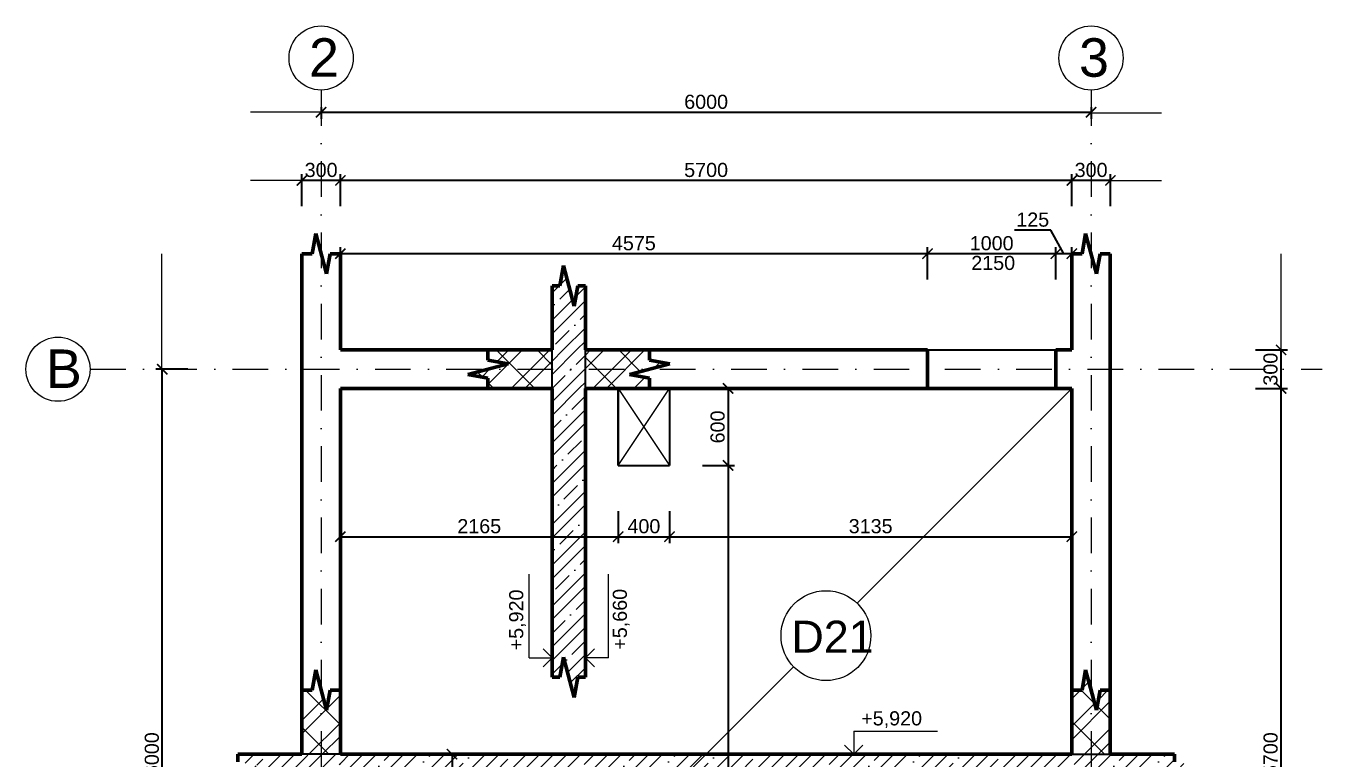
# Model space of a CAD drawing. Header units: millimetres. Extents: x 1855 to 11955, y 700 to 11007.
# Drawn here: x 1855 to 11955, y 5302 to 11007 of the extents above; entities that cross this region are included whole.
import ezdxf

# ---------------------------------------------------------------- set-up
doc = ezdxf.new("R2010")
doc.units = ezdxf.units.MM
doc.header["$LTSCALE"] = 185
doc.linetypes.add('DASHDOT', pattern=[1, 0.5, -0.25, 0, -0.25])
for name, color, linetype, lineweight in [('00 kóty', 7, 'Continuous', 13), ('00 osy', 7, 'DASHDOT', 13), ('00 popis', 7, 'Continuous', 13), ('00 zdivo', 7, 'Continuous', 50), ('00 šrafy', 7, 'Continuous', 13), ('01 tlustá plná', 7, 'Continuous', 25), ('01 velmi tlustá plná', 7, 'Continuous', 50)]:
    doc.layers.add(name, color=color, linetype=linetype, lineweight=lineweight)
doc.styles.add('BETONOVÁ DESKA', font='arial.ttf', dxfattribs={"height": 250})
doc.styles.add('koty4', font='arial.ttf', dxfattribs={"height": 110})
doc.styles.add('osy4', font='arial.ttf', dxfattribs={"height": 300})
doc.dimstyles.new('moje koty osy', dxfattribs={"dimscale": 40, "dimtxt": 110, "dimasz": 2, "dimexe": 1.25, "dimexo": 0.0005, "dimtad": 1, "dimtxsty": 'koty4', "dimblk": 'ARCHTICK', "dimcen": 2.5, "dimadec": 0, "dimazin": 0, "dimtfac": 1, "dimtmove": 0, "dimatfit": 3, "dimfxl": 1, "dimfxlon": 1, "dimarcsym": 0})
doc.dimstyles.new('osy 5', dxfattribs={"dimscale": 40, "dimtxt": 110, "dimasz": 2, "dimexe": 1.25, "dimexo": 0.0005, "dimtad": 1, "dimtxsty": 'koty4', "dimblk": 'ARCHTICK', "dimcen": 2.5, "dimadec": 0, "dimazin": 0, "dimtfac": 1, "dimtmove": 0, "dimatfit": 3, "dimfxl": 5, "dimfxlon": 1, "dimarcsym": 0})
pattern_1 = [(45, (0, 0), (-159.099, 159.099), []), (45, (105, 0), (-159.099, 159.099), []), (315, (0, 0), (159.099, 159.099), [])]
pattern_2 = [(45, (0, 0), (-159.099, 159.099), [150, -60, 0, -60]), (45, (105, 0), (-159.099, 159.099), []), (45, (210, 0), (-159.099, 159.099), [])]

# ---------------------------------------------------------------- blocks, each defined once
blk = doc.blocks.new('VYSKOVA KOTA')
at = {"layer": '00 popis'}
for p, q in [((61883, 803), (61883, 624)), ((61883, 803), (62535, 803)), ((61883, 624), (61812, 695)), ((61883, 624), (61953, 695))]:
    blk.add_line(p, q, dxfattribs=at)
blk = doc.blocks.new('_ArchTick')
at = {"color": 0, "linetype": 'ByBlock', "const_width": 0.15}
blk.add_lwpolyline([(-0.5, -0.5), (0.5, 0.5)], dxfattribs=at)
blk = doc.blocks.new('*D14')
at = {"layer": '00 kóty', "color": 0, "lineweight": -2, "transparency": 16777216}
for p, q in [((9842, 9415), (9558, 9415)), ((9942, 9232), (9842, 9415)), ((9880, 9032), (9880, 9282)), ((10005, 9232), (9880, 9232)), ((10005, 9032), (10005, 9282))]:
    blk.add_line(p, q, dxfattribs=at)
at = {"layer": 'Defpoints', "color": 0, "transparency": 16777216}
for p in [(9880, 9232), (9880, 8301), (10005, 8301)]:
    blk.add_point(p, dxfattribs=at)
at = {"layer": '00 kóty', "color": 0, "lineweight": -2, "transparency": 16777216, "xscale": 80, "yscale": 80, "zscale": 80, "rotation": 180}
blk.add_blockref('_ArchTick', (9880, 9232), dxfattribs=at)
at = {"layer": '00 kóty', "color": 0, "lineweight": -2, "transparency": 16777216, "xscale": 80, "yscale": 80, "zscale": 80}
blk.add_blockref('_ArchTick', (10005, 9232), dxfattribs=at)
at = {"layer": '00 kóty', "color": 0, "transparency": 16777216, "insert": (9700, 9497), "char_height": 110, "attachment_point": 5, "style": 'koty4'}
blk.add_mtext('125', dxfattribs=at)
blk = doc.blocks.new('*D15')
at = {"layer": '00 kóty', "color": 0, "lineweight": -2, "transparency": 16777216}
for p, q in [((8880, 9032), (8880, 9282)), ((9880, 9232), (8880, 9232)), ((9880, 9032), (9880, 9282))]:
    blk.add_line(p, q, dxfattribs=at)
at = {"layer": 'Defpoints', "color": 0, "transparency": 16777216}
for p in [(8880, 9232), (8880, 8301), (9880, 8301)]:
    blk.add_point(p, dxfattribs=at)
at = {"layer": '00 kóty', "color": 0, "lineweight": -2, "transparency": 16777216, "xscale": 80, "yscale": 80, "zscale": 80, "rotation": 180}
blk.add_blockref('_ArchTick', (8880, 9232), dxfattribs=at)
at = {"layer": '00 kóty', "color": 0, "lineweight": -2, "transparency": 16777216, "xscale": 80, "yscale": 80, "zscale": 80}
blk.add_blockref('_ArchTick', (9880, 9232), dxfattribs=at)
at = {"layer": '00 kóty', "color": 0, "transparency": 16777216, "insert": (9380, 9313), "char_height": 110, "attachment_point": 5, "style": 'koty4'}
blk.add_mtext('1000', dxfattribs=at)
blk = doc.blocks.new('*D16')
at = {"layer": '00 kóty', "color": 0, "lineweight": -2, "transparency": 16777216}
for p, q in [((4305, 9032), (4305, 9282)), ((8880, 9232), (4305, 9232)), ((8880, 9032), (8880, 9282))]:
    blk.add_line(p, q, dxfattribs=at)
at = {"layer": 'Defpoints', "color": 0, "transparency": 16777216}
for p in [(4305, 9232), (4305, 8301), (8880, 8301)]:
    blk.add_point(p, dxfattribs=at)
at = {"layer": '00 kóty', "color": 0, "lineweight": -2, "transparency": 16777216, "xscale": 80, "yscale": 80, "zscale": 80, "rotation": 180}
blk.add_blockref('_ArchTick', (4305, 9232), dxfattribs=at)
at = {"layer": '00 kóty', "color": 0, "lineweight": -2, "transparency": 16777216, "xscale": 80, "yscale": 80, "zscale": 80}
blk.add_blockref('_ArchTick', (8880, 9232), dxfattribs=at)
at = {"layer": '00 kóty', "color": 0, "transparency": 16777216, "insert": (6592, 9313), "char_height": 110, "attachment_point": 5, "style": 'koty4'}
blk.add_mtext('4575', dxfattribs=at)
blk = doc.blocks.new('*D17')
at = {"layer": '00 kóty', "color": 0, "lineweight": -2, "transparency": 16777216}
for p, q in [((10005, 9603), (10005, 9853)), ((10305, 9803), (10005, 9803)), ((10305, 9603), (10305, 9853))]:
    blk.add_line(p, q, dxfattribs=at)
at = {"layer": 'Defpoints', "color": 0, "transparency": 16777216}
for p in [(10005, 9803), (10005, 9040), (10305, 9040)]:
    blk.add_point(p, dxfattribs=at)
at = {"layer": '00 kóty', "color": 0, "lineweight": -2, "transparency": 16777216, "xscale": 80, "yscale": 80, "zscale": 80, "rotation": 180}
blk.add_blockref('_ArchTick', (10005, 9803), dxfattribs=at)
at = {"layer": '00 kóty', "color": 0, "lineweight": -2, "transparency": 16777216, "xscale": 80, "yscale": 80, "zscale": 80}
blk.add_blockref('_ArchTick', (10305, 9803), dxfattribs=at)
at = {"layer": '00 kóty', "color": 0, "transparency": 16777216, "insert": (10155, 9884), "char_height": 110, "attachment_point": 5, "style": 'koty4'}
blk.add_mtext('300', dxfattribs=at)
blk = doc.blocks.new('*D18')
at = {"layer": '00 kóty', "color": 0, "lineweight": -2, "transparency": 16777216}
for p, q in [((4305, 9603), (4305, 9853)), ((10005, 9803), (4305, 9803)), ((10005, 9603), (10005, 9853))]:
    blk.add_line(p, q, dxfattribs=at)
at = {"layer": 'Defpoints', "color": 0, "transparency": 16777216}
for p in [(4305, 9803), (4305, 9045), (10005, 9040)]:
    blk.add_point(p, dxfattribs=at)
at = {"layer": '00 kóty', "color": 0, "lineweight": -2, "transparency": 16777216, "xscale": 80, "yscale": 80, "zscale": 80, "rotation": 180}
blk.add_blockref('_ArchTick', (4305, 9803), dxfattribs=at)
at = {"layer": '00 kóty', "color": 0, "lineweight": -2, "transparency": 16777216, "xscale": 80, "yscale": 80, "zscale": 80}
blk.add_blockref('_ArchTick', (10005, 9803), dxfattribs=at)
at = {"layer": '00 kóty', "color": 0, "transparency": 16777216, "insert": (7155, 9884), "char_height": 110, "attachment_point": 5, "style": 'koty4'}
blk.add_mtext('5700', dxfattribs=at)
blk = doc.blocks.new('*D19')
at = {"layer": '00 kóty', "color": 0, "lineweight": -2, "transparency": 16777216}
for p, q in [((4005, 9603), (4005, 9853)), ((4305, 9803), (4005, 9803)), ((4305, 9603), (4305, 9853))]:
    blk.add_line(p, q, dxfattribs=at)
at = {"layer": 'Defpoints', "color": 0, "transparency": 16777216}
for p in [(4005, 9803), (4005, 9040), (4305, 9045)]:
    blk.add_point(p, dxfattribs=at)
at = {"layer": '00 kóty', "color": 0, "lineweight": -2, "transparency": 16777216, "xscale": 80, "yscale": 80, "zscale": 80, "rotation": 180}
blk.add_blockref('_ArchTick', (4005, 9803), dxfattribs=at)
at = {"layer": '00 kóty', "color": 0, "lineweight": -2, "transparency": 16777216, "xscale": 80, "yscale": 80, "zscale": 80}
blk.add_blockref('_ArchTick', (4305, 9803), dxfattribs=at)
at = {"layer": '00 kóty', "color": 0, "transparency": 16777216, "insert": (4155, 9884), "char_height": 110, "attachment_point": 5, "style": 'koty4'}
blk.add_mtext('300', dxfattribs=at)
blk = doc.blocks.new('*D20')
at = {"layer": '00 kóty', "color": 0, "lineweight": -2, "transparency": 16777216}
for p, q in [((4155, 10374), (4155, 10284)), ((4155, 10334), (10155, 10334)), ((10155, 10374), (10155, 10284))]:
    blk.add_line(p, q, dxfattribs=at)
at = {"layer": 'Defpoints', "color": 0, "transparency": 16777216}
for p in [(4155, 10625), (10155, 10625), (10155, 10334)]:
    blk.add_point(p, dxfattribs=at)
at = {"layer": '00 kóty', "color": 0, "lineweight": -2, "transparency": 16777216, "xscale": 80, "yscale": 80, "zscale": 80, "rotation": 180}
blk.add_blockref('_ArchTick', (4155, 10334), dxfattribs=at)
at = {"layer": '00 kóty', "color": 0, "lineweight": -2, "transparency": 16777216, "xscale": 80, "yscale": 80, "zscale": 80}
blk.add_blockref('_ArchTick', (10155, 10334), dxfattribs=at)
at = {"layer": '00 kóty', "color": 0, "transparency": 16777216, "insert": (7155, 10415), "char_height": 110, "attachment_point": 5, "style": 'koty4'}
blk.add_mtext('6000', dxfattribs=at)
blk = doc.blocks.new('*D23')
at = {"layer": '00 kóty', "color": 0, "lineweight": -2, "transparency": 16777216}
for p, q in [((3117, 8332), (2867, 8332)), ((2917, 2332), (2917, 8332)), ((3117, 2332), (2867, 2332))]:
    blk.add_line(p, q, dxfattribs=at)
at = {"layer": 'Defpoints', "color": 0, "transparency": 16777216}
for p in [(2917, 8332), (4155, 8332), (4155, 2332)]:
    blk.add_point(p, dxfattribs=at)
at = {"layer": '00 kóty', "color": 0, "lineweight": -2, "transparency": 16777216, "xscale": 80, "yscale": 80, "zscale": 80}
for p, rotation in [((2917, 8332), 90), ((2917, 2332), 270)]:
    blk.add_blockref('_ArchTick', p, dxfattribs=dict(at, rotation=rotation))
at = {"layer": '00 kóty', "color": 0, "transparency": 16777216, "insert": (2836, 5332), "char_height": 110, "attachment_point": 5, "rotation": 90, "style": 'koty4'}
blk.add_mtext('6000', dxfattribs=at)
blk = doc.blocks.new('*D25')
at = {"layer": '00 kóty', "color": 0, "lineweight": -2, "transparency": 16777216}
for p, q in [((11435, 8182), (11685, 8182)), ((11635, 2482), (11635, 8182)), ((11435, 2482), (11685, 2482))]:
    blk.add_line(p, q, dxfattribs=at)
at = {"layer": 'Defpoints', "color": 0, "transparency": 16777216}
for p in [(9871, 8182), (11635, 8182), (10921, 2482)]:
    blk.add_point(p, dxfattribs=at)
at = {"layer": '00 kóty', "color": 0, "lineweight": -2, "transparency": 16777216, "xscale": 80, "yscale": 80, "zscale": 80}
for p, rotation in [((11635, 8182), 90), ((11635, 2482), 270)]:
    blk.add_blockref('_ArchTick', p, dxfattribs=dict(at, rotation=rotation))
at = {"layer": '00 kóty', "color": 0, "transparency": 16777216, "insert": (11554, 5332), "char_height": 110, "attachment_point": 5, "rotation": 90, "style": 'koty4'}
blk.add_mtext('5700', dxfattribs=at)
blk = doc.blocks.new('*D26')
at = {"layer": '00 kóty', "color": 0, "lineweight": -2, "transparency": 16777216}
for p, q in [((11435, 8482), (11685, 8482)), ((11635, 8182), (11635, 8482)), ((11435, 8182), (11685, 8182))]:
    blk.add_line(p, q, dxfattribs=at)
at = {"layer": 'Defpoints', "color": 0, "transparency": 16777216}
for p in [(9871, 8482), (11635, 8482), (9871, 8182)]:
    blk.add_point(p, dxfattribs=at)
at = {"layer": '00 kóty', "color": 0, "lineweight": -2, "transparency": 16777216, "xscale": 80, "yscale": 80, "zscale": 80}
for p, rotation in [((11635, 8482), 90), ((11635, 8182), 270)]:
    blk.add_blockref('_ArchTick', p, dxfattribs=dict(at, rotation=rotation))
at = {"layer": '00 kóty', "color": 0, "transparency": 16777216, "insert": (11553, 8332), "char_height": 110, "attachment_point": 5, "rotation": 90, "style": 'koty4'}
blk.add_mtext('300', dxfattribs=at)
blk = doc.blocks.new('*D30')
at = {"layer": '00 kóty', "color": 0, "lineweight": -2, "transparency": 16777216}
for p, q in [((5175, 5332), (5125, 5332)), ((5175, 5332), (5175, 5072)), ((5175, 5072), (5125, 5072)), ((5175, 5072), (5175, 4697))]:
    blk.add_line(p, q, dxfattribs=at)
at = {"layer": 'Defpoints', "color": 0, "transparency": 16777216}
for p in [(5175, 5332), (5175, 5072), (5175, 5072)]:
    blk.add_point(p, dxfattribs=at)
at = {"layer": '00 kóty', "color": 0, "lineweight": -2, "transparency": 16777216, "xscale": 80, "yscale": 80, "zscale": 80}
for p, rotation in [((5175, 5332), 90), ((5175, 5072), 270)]:
    blk.add_blockref('_ArchTick', p, dxfattribs=dict(at, rotation=rotation))
at = {"layer": '00 kóty', "color": 0, "transparency": 16777216, "insert": (5094, 4844), "char_height": 110, "attachment_point": 5, "rotation": 90, "style": 'koty4'}
blk.add_mtext('260', dxfattribs=at)
blk = doc.blocks.new('*D32')
at = {"layer": '00 kóty', "color": 0, "lineweight": -2, "transparency": 16777216}
for p, q in [((4305, 7227), (4305, 6977)), ((6470, 7227), (6470, 6977)), ((4305, 7027), (6470, 7027))]:
    blk.add_line(p, q, dxfattribs=at)
at = {"layer": 'Defpoints', "color": 0, "transparency": 16777216}
for p in [(4305, 8182), (6470, 8182), (6470, 7027)]:
    blk.add_point(p, dxfattribs=at)
at = {"layer": '00 kóty', "color": 0, "lineweight": -2, "transparency": 16777216, "xscale": 80, "yscale": 80, "zscale": 80, "rotation": 180}
blk.add_blockref('_ArchTick', (4305, 7027), dxfattribs=at)
at = {"layer": '00 kóty', "color": 0, "lineweight": -2, "transparency": 16777216, "xscale": 80, "yscale": 80, "zscale": 80}
blk.add_blockref('_ArchTick', (6470, 7027), dxfattribs=at)
at = {"layer": '00 kóty', "color": 0, "transparency": 16777216, "insert": (5387, 7108), "char_height": 110, "attachment_point": 5, "style": 'koty4'}
blk.add_mtext('2165', dxfattribs=at)
blk = doc.blocks.new('*D33')
at = {"layer": '00 kóty', "color": 0, "lineweight": -2, "transparency": 16777216}
for p, q in [((6470, 7227), (6470, 6977)), ((6870, 7227), (6870, 6977)), ((6470, 7027), (6870, 7027))]:
    blk.add_line(p, q, dxfattribs=at)
at = {"layer": 'Defpoints', "color": 0, "transparency": 16777216}
for p in [(6470, 8182), (6870, 7582), (6870, 7027)]:
    blk.add_point(p, dxfattribs=at)
at = {"layer": '00 kóty', "color": 0, "lineweight": -2, "transparency": 16777216, "xscale": 80, "yscale": 80, "zscale": 80, "rotation": 180}
blk.add_blockref('_ArchTick', (6470, 7027), dxfattribs=at)
at = {"layer": '00 kóty', "color": 0, "lineweight": -2, "transparency": 16777216, "xscale": 80, "yscale": 80, "zscale": 80}
blk.add_blockref('_ArchTick', (6870, 7027), dxfattribs=at)
at = {"layer": '00 kóty', "color": 0, "transparency": 16777216, "insert": (6670, 7108), "char_height": 110, "attachment_point": 5, "style": 'koty4'}
blk.add_mtext('400', dxfattribs=at)
blk = doc.blocks.new('*D34')
at = {"layer": '00 kóty', "color": 0, "lineweight": -2, "transparency": 16777216}
for p, q in [((6870, 7227), (6870, 6977)), ((10005, 7227), (10005, 6977)), ((6870, 7027), (10005, 7027))]:
    blk.add_line(p, q, dxfattribs=at)
at = {"layer": 'Defpoints', "color": 0, "transparency": 16777216}
for p in [(6870, 7582), (10005, 7545), (10005, 7027)]:
    blk.add_point(p, dxfattribs=at)
at = {"layer": '00 kóty', "color": 0, "lineweight": -2, "transparency": 16777216, "xscale": 80, "yscale": 80, "zscale": 80, "rotation": 180}
blk.add_blockref('_ArchTick', (6870, 7027), dxfattribs=at)
at = {"layer": '00 kóty', "color": 0, "lineweight": -2, "transparency": 16777216, "xscale": 80, "yscale": 80, "zscale": 80}
blk.add_blockref('_ArchTick', (10005, 7027), dxfattribs=at)
at = {"layer": '00 kóty', "color": 0, "transparency": 16777216, "insert": (8437, 7108), "char_height": 110, "attachment_point": 5, "style": 'koty4'}
blk.add_mtext('3135', dxfattribs=at)
blk = doc.blocks.new('*D35')
at = {"layer": '00 kóty', "color": 0, "lineweight": -2, "transparency": 16777216}
for p, q in [((7126, 8182), (7376, 8182)), ((7326, 8182), (7326, 7582)), ((7126, 7582), (7376, 7582))]:
    blk.add_line(p, q, dxfattribs=at)
at = {"layer": 'Defpoints', "color": 0, "transparency": 16777216}
for p in [(6870, 8182), (6870, 7582), (7326, 7582)]:
    blk.add_point(p, dxfattribs=at)
at = {"layer": '00 kóty', "color": 0, "lineweight": -2, "transparency": 16777216, "xscale": 80, "yscale": 80, "zscale": 80}
for p, rotation in [((7326, 8182), 90), ((7326, 7582), 270)]:
    blk.add_blockref('_ArchTick', p, dxfattribs=dict(at, rotation=rotation))
at = {"layer": '00 kóty', "color": 0, "transparency": 16777216, "insert": (7245, 7882), "char_height": 110, "attachment_point": 5, "rotation": 90, "style": 'koty4'}
blk.add_mtext('600', dxfattribs=at)
blk = doc.blocks.new('*D36')
at = {"layer": '00 kóty', "color": 0, "lineweight": -2, "transparency": 16777216}
for p, q in [((7126, 7582), (7376, 7582)), ((7326, 7582), (7326, 2482)), ((7126, 2482), (7376, 2482))]:
    blk.add_line(p, q, dxfattribs=at)
at = {"layer": 'Defpoints', "color": 0, "transparency": 16777216}
for p in [(6870, 7582), (6955, 2482), (7326, 2482)]:
    blk.add_point(p, dxfattribs=at)
at = {"layer": '00 kóty', "color": 0, "lineweight": -2, "transparency": 16777216, "xscale": 80, "yscale": 80, "zscale": 80}
for p, rotation in [((7326, 7582), 90), ((7326, 2482), 270)]:
    blk.add_blockref('_ArchTick', p, dxfattribs=dict(at, rotation=rotation))
at = {"layer": '00 kóty', "color": 0, "transparency": 16777216, "insert": (7164, 4643), "char_height": 110, "attachment_point": 5, "rotation": 90, "style": 'koty4'}
blk.add_mtext('5100', dxfattribs=at)

msp = doc.modelspace()

# ---------------------------------------------------------------- hatches: boundary and pattern name
at = {"layer": '00 šrafy'}
h = msp.add_hatch(dxfattribs=at)
h.set_pattern_fill('BETON_ZB', color=256, scale=30, pattern_type=2)
h.set_pattern_definition(pattern_2)
h.paths.add_polyline_path([(6214.697, 8981.663), (6154.697, 8981.663), (6126.913, 8824.093), (6042.48, 9139.232), (6014.697, 8981.663), (5954.697, 8981.663), (5954.697, 8481.663), (6214.697, 8481.663)])
h = msp.add_hatch(dxfattribs=at)
h.set_pattern_fill('ZDIVO_PEV-STR', color=256, scale=30, pattern_type=2)
h.set_pattern_definition(pattern_1)
h.paths.add_polyline_path([(5954.697, 8481.663), (5454.697, 8481.663), (5454.697, 8401.663), (5612.266, 8373.879), (5297.127, 8289.446), (5454.697, 8261.663), (5454.697, 8181.663), (5954.697, 8181.663)])
h = msp.add_hatch(dxfattribs=at)
h.set_pattern_fill('BETON_ZB', color=256, scale=30, pattern_type=2)
h.set_pattern_definition(pattern_2)
h.paths.add_polyline_path([(6214.697, 8481.663), (5954.697, 8481.663), (5954.697, 8181.663), (6214.697, 8181.663)])
h = msp.add_hatch(dxfattribs=at)
h.set_pattern_fill('ZDIVO_PEV-STR', color=256, scale=30, pattern_type=2)
h.set_pattern_definition(pattern_1)
h.paths.add_polyline_path([(6872.266, 8373.879), (6714.697, 8401.663), (6714.697, 8481.663), (6214.697, 8481.663), (6214.697, 8181.663), (6714.697, 8181.663), (6714.697, 8261.663), (6557.127, 8289.446)])
h = msp.add_hatch(dxfattribs=at)
h.set_pattern_fill('BETON_ZB', color=256, scale=30, pattern_type=2)
h.set_pattern_definition(pattern_2)
h.paths.add_polyline_path([(6214.697, 8181.663), (5954.697, 8181.663), (5954.697, 5931.663), (6014.697, 5931.663), (6042.48, 6089.232), (6126.913, 5774.093), (6154.697, 5931.663), (6214.697, 5931.663)])
h = msp.add_hatch(dxfattribs=at)
h.set_pattern_fill('ZDIVO_PEV-STR', color=256, scale=30, pattern_type=2)
h.set_pattern_definition(pattern_1)
h.paths.add_polyline_path([(4304.697, 5831.663), (4224.697, 5831.663), (4196.913, 5674.093), (4112.48, 5989.232), (4084.697, 5831.663), (4004.697, 5831.663), (4004.697, 5331.663), (4304.697, 5331.663)])
h = msp.add_hatch(dxfattribs=at)
h.set_pattern_fill('ZDIVO_PEV-STR', color=256, scale=30, pattern_type=2)
h.set_pattern_definition(pattern_1)
h.paths.add_polyline_path([(10304.697, 5831.663), (10224.697, 5831.663), (10196.913, 5674.093), (10112.48, 5989.232), (10084.697, 5831.663), (10004.697, 5831.663), (10004.697, 5331.663), (10304.697, 5331.663)])
h = msp.add_hatch(dxfattribs=at)
h.set_pattern_fill('BETON_ZB', color=256, scale=30, pattern_type=2)
h.set_pattern_definition(pattern_2)
h.paths.add_polyline_path([(4004.697, 5331.663), (3504.697, 5331.663), (3504.697, 5271.663), (3662.266, 5243.879), (3347.127, 5159.446), (3504.697, 5131.663), (3504.697, 5071.663), (4004.697, 5071.663)])
h = msp.add_hatch(dxfattribs=at)
h.set_pattern_fill('BETON_ZB', color=256, scale=30, pattern_type=2)
h.set_pattern_definition(pattern_2)
h.paths.add_polyline_path([(4304.697, 5331.663), (4004.697, 5331.663), (4004.697, 5071.663), (4304.697, 5071.663)])
h = msp.add_hatch(dxfattribs=at)
h.set_pattern_fill('BETON_ZB', color=256, scale=30, pattern_type=2)
h.set_pattern_definition(pattern_2)
h.paths.add_polyline_path([(7154.697, 5331.663), (4304.697, 5331.663), (4304.697, 5071.663), (6894.697, 5071.663)])
h = msp.add_hatch(dxfattribs=at)
h.set_pattern_fill('BETON_ZB', color=256, scale=30, pattern_type=2)
h.set_pattern_definition(pattern_2)
h.paths.add_polyline_path([(10304.697, 5331.663), (10004.697, 5331.663), (7154.697, 5331.663), (6894.697, 5071.663), (10004.697, 5071.663), (10304.697, 5071.663)])
h = msp.add_hatch(dxfattribs=at)
h.set_pattern_fill('BETON_ZB', color=256, scale=30, pattern_type=2)
h.set_pattern_definition(pattern_2)
h.paths.add_polyline_path([(10962.266, 5243.879), (10804.697, 5271.663), (10804.697, 5331.663), (10304.697, 5331.663), (10304.697, 5071.663), (10804.697, 5071.663), (10804.697, 5131.663), (10647.127, 5159.446)])

# ---------------------------------------------------------------- linework, layer by layer
at = {"layer": '00 kóty'}
for p, q in [((4154.697, 10334.15), (3604.697, 10334.15)), ((10154.697, 10329.15), (10704.697, 10329.15)), ((4004.697, 9803.073), (3604.697, 9803.073)), ((10304.697, 9803.073), (10704.697, 9803.073)), ((2914.697, 8331.663), (2914.697, 9231.663)), ((11634.697, 8481.663), (11634.697, 9231.663))]:
    msp.add_line(p, q, dxfattribs=at)
at = {"layer": '00 osy', "ltscale": 3}
for p, q in [((4154.697, 10506.999), (4154.697, 906.999)), ((10154.697, 10506.999), (10154.697, 906.999)), ((2354.697, 8331.663), (11954.697, 8331.663))]:
    msp.add_line(p, q, dxfattribs=at)
at = {"layer": '00 popis'}
for p, q in [((8331.261, 6508.227), (10004.697, 8181.663)), ((4304.697, 2481.663), (7836.393, 6013.359))]:
    msp.add_line(p, q, dxfattribs=at)
for centre, radius in [((4154.697, 10756.999), 250), ((10154.697, 10756.999), 250), ((2104.697, 8331.663), 250), ((8088.963, 6255.657), 350)]:
    msp.add_circle(centre, radius, dxfattribs=at)
at = {"layer": '00 zdivo'}
for p, q in [((4084.697, 9231.663), (4112.48, 9389.232)), ((4196.913, 9074.093), (4112.48, 9389.232)), ((10084.697, 9231.663), (10112.48, 9389.232)), ((10196.913, 9074.093), (10112.48, 9389.232)), ((4084.697, 9231.663), (4004.697, 9231.663)), ((4004.697, 5331.663), (4004.697, 9231.663)), ((4224.697, 9231.663), (4196.913, 9074.093)), ((4304.697, 9231.663), (4224.697, 9231.663)), ((4304.697, 8481.663), (4304.697, 9231.663)), ((10004.697, 8481.663), (10004.697, 9231.663)), ((10004.697, 9231.663), (10084.697, 9231.663)), ((10224.697, 9231.663), (10196.913, 9074.093)), ((10224.697, 9231.663), (10304.697, 9231.663)), ((10304.697, 5331.663), (10304.697, 9231.663)), ((6014.697, 8981.663), (6042.48, 9139.232)), ((6042.48, 9139.232), (6126.913, 8824.093)), ((6105.805, 8902.878), (6063.588, 9060.447)), ((5954.697, 8981.663), (5954.697, 8481.663)), ((5954.697, 8981.663), (6014.697, 8981.663)), ((6154.697, 8981.663), (6126.913, 8824.093)), ((6154.697, 8981.663), (6214.697, 8981.663)), ((6214.697, 8981.663), (6214.697, 8481.663)), ((5454.697, 8481.663), (5454.697, 8401.663)), ((5454.697, 8401.663), (5612.266, 8373.879)), ((6714.697, 8401.663), (6714.697, 8481.663)), ((6714.697, 8401.663), (6872.266, 8373.879)), ((5297.127, 8289.446), (5612.266, 8373.879)), ((5454.697, 8261.663), (5297.127, 8289.446)), ((6872.266, 8373.879), (6557.127, 8289.446)), ((6714.697, 8261.663), (6557.127, 8289.446)), ((4304.697, 8181.663), (5954.697, 8181.663)), ((4304.697, 5331.663), (4304.697, 8181.663)), ((5454.697, 8261.663), (5454.697, 8181.663)), ((5954.697, 5931.663), (5954.697, 8181.663)), ((6214.697, 8181.663), (6214.697, 5931.663)), ((6214.697, 8181.663), (8879.697, 8181.663)), ((6714.697, 8181.663), (6714.697, 8261.663)), ((6984.697, 8181.663), (8879.697, 8181.663)), ((8754.697, 8181.663), (10004.697, 8181.663)), ((10004.697, 5331.663), (10004.697, 8181.663)), ((10004.697, 5331.663), (10004.697, 8181.663)), ((4004.697, 5331.663), (4004.697, 6066.663)), ((4304.697, 5331.663), (4304.697, 6066.663)), ((6014.697, 5931.663), (6042.48, 6089.232)), ((6042.48, 6089.232), (6126.913, 5774.093)), ((10304.697, 5331.663), (10304.697, 6066.663)), ((4084.697, 5831.663), (4112.48, 5989.232)), ((4112.48, 5989.232), (4196.913, 5674.093)), ((6105.805, 5852.878), (6063.588, 6010.447)), ((10084.697, 5831.663), (10112.48, 5989.232)), ((10112.48, 5989.232), (10196.913, 5674.093)), ((4175.805, 5752.878), (4133.588, 5910.447)), ((6014.697, 5931.663), (5954.697, 5931.663)), ((6154.697, 5931.663), (6126.913, 5774.093)), ((6214.697, 5931.663), (6154.697, 5931.663)), ((10175.805, 5752.878), (10133.588, 5910.447)), ((4084.697, 5831.663), (4004.697, 5831.663)), ((4224.697, 5831.663), (4196.913, 5674.093)), ((4304.697, 5831.663), (4224.697, 5831.663)), ((10084.697, 5831.663), (10004.697, 5831.663)), ((10224.697, 5831.663), (10196.913, 5674.093)), ((10304.697, 5831.663), (10224.697, 5831.663)), ((4004.697, 5331.663), (3504.697, 5331.663)), ((3504.697, 5271.663), (3504.697, 5331.663)), ((4304.697, 5331.663), (10004.697, 5331.663)), ((10304.697, 5331.663), (10804.697, 5331.663)), ((10804.697, 5271.663), (10804.697, 5331.663))]:
    msp.add_line(p, q, dxfattribs=at)
at = {"layer": '00 šrafy'}
for p, q in [((6469.697, 8181.663), (6869.697, 7581.663)), ((6469.697, 7581.663), (6869.697, 8181.663))]:
    msp.add_line(p, q, dxfattribs=at)
at = {"layer": '01 tlustá plná'}
for p, q in [((5954.697, 8181.663), (5954.697, 8481.663)), ((6214.697, 8181.663), (6214.697, 8481.663)), ((8879.697, 8481.663), (9879.697, 8481.663)), ((8879.697, 8481.663), (8929.697, 8481.663)), ((6469.697, 7581.663), (6469.697, 8181.663)), ((6469.697, 8181.663), (6469.697, 7581.663)), ((6869.697, 8181.663), (6869.697, 7581.663)), ((9879.697, 8181.663), (8879.697, 8181.663)), ((6469.697, 7581.663), (6869.697, 7581.663)), ((4304.697, 5331.663), (4004.697, 5331.663)), ((10004.697, 5331.663), (10304.697, 5331.663))]:
    msp.add_line(p, q, dxfattribs=at)
at = {"layer": '01 velmi tlustá plná'}
for p, q in [((4304.697, 8481.663), (5954.697, 8481.663)), ((6214.697, 8481.663), (8879.697, 8481.663)), ((8879.697, 8181.663), (8879.697, 8481.663)), ((9879.697, 8481.663), (9879.697, 8181.663)), ((9879.697, 8481.663), (10004.697, 8481.663))]:
    msp.add_line(p, q, dxfattribs=at)

# ---------------------------------------------------------------- block references
at = {"layer": '00 popis', "rotation": 90}
msp.add_blockref('VYSKOVA KOTA', (6579.162, -55800.396), dxfattribs=at)
at = {"layer": '00 popis', "xscale": -1, "rotation": 270}
msp.add_blockref('VYSKOVA KOTA', (5590.231, -55800.396), dxfattribs=at)
at = {"layer": '00 popis'}
msp.add_blockref('VYSKOVA KOTA', (-53577.956, 4707.197), dxfattribs=at)

# ---------------------------------------------------------------- texts
at = {"layer": '00 kóty', "insert": (9221.059, 9215.13), "char_height": 110, "attachment_point": 1, "style": 'koty4'}
msp.add_mtext_dynamic_manual_height_columns('2150', width=611.37888, gutter_width=550, heights=[0], dxfattribs=at)
at = {"layer": '00 popis', "linetype": 'Continuous', "lineweight": 30, "style": 'koty4'}
for s, p in [('+5,920', (5730.037, 6141.027)), ('+5,660', (6537.575, 6145.879))]:
    msp.add_text(s, height=110, rotation=90, dxfattribs=at).set_placement(p)
msp.add_text('+5,920', height=110, dxfattribs=at).set_placement((8363.467, 5556.322))
at = {"layer": '00 popis', "attachment_point": 1}
for s, insert, char_height, style in [('2', (4060.777, 10910.88), 300, 'osy4'), ('3', (10060.777, 10910.88), 300, 'osy4'), ('B', (2010.777, 8485.543), 300, 'osy4'), ('D21', (7819.698, 6372.418), 250, 'BETONOVÁ DESKA')]:
    msp.add_mtext_dynamic_manual_height_columns(s, width=288.70459, gutter_width=1000, heights=[0], dxfattribs=dict(at, insert=insert, char_height=char_height, style=style))

# ---------------------------------------------------------------- dimensions: what is measured, and where the dimension line sits
at = {"layer": '00 kóty'}
dim = msp.add_linear_dim(base=(10154.697, 10334.15), p1=(4154.697, 10625.476), p2=(10154.697, 10625.476), dimstyle='moje koty osy', dxfattribs=at)
dim.commit()
dim.dimension.update_dxf_attribs({"geometry": '*D20', "text_midpoint": (7154.697, 10334.15), "dimtype": 160})
for base, p1, p2, picture, middle in [((4004.697, 9803.073), (4304.697, 9045.385), (4004.697, 9040.021), '*D19', (4154.697, 9884.274)), ((4304.697, 9803.073), (10004.697, 9040.021), (4304.697, 9045.385), '*D18', (7154.697, 9884.236)), ((6869.697, 7026.526), (6469.697, 8181.663), (6869.697, 7581.663), '*D33', (6669.697, 7107.689)), ((10004.697, 7026.526), (6869.697, 7581.663), (10004.697, 7545.233), '*D34', (8437.197, 7107.726))]:
    dim = msp.add_linear_dim(base=base, p1=p1, p2=p2, dimstyle='osy 5', override={"dimtmove": 1}, dxfattribs=at)
    dim.commit()
    dim.dimension.update_dxf_attribs({"geometry": picture, "text_midpoint": middle})
for base, p1, p2, picture, middle in [((10004.697, 9803.073), (10304.697, 9040.021), (10004.697, 9040.021), '*D17', (10154.697, 9884.274)), ((4304.697, 9231.663), (8879.697, 8301.298), (4304.697, 8301.298), '*D16', (6592.197, 9312.6)), ((8879.697, 9231.663), (9879.697, 8301.298), (8879.697, 8301.298), '*D15', (9379.697, 9312.826)), ((6469.697, 7026.526), (4304.697, 8181.663), (6469.697, 8181.663), '*D32', (5387.197, 7107.689))]:
    dim = msp.add_linear_dim(base=base, p1=p1, p2=p2, dimstyle='osy 5', dxfattribs=at)
    dim.commit()
    dim.dimension.update_dxf_attribs({"geometry": picture, "text_midpoint": middle})
dim = msp.add_linear_dim(base=(9879.697, 9231.663), p1=(10004.697, 8301.298), p2=(9879.697, 8301.298), dimstyle='osy 5', override={"dimtmove": 1}, dxfattribs=at)
dim.commit()
dim.dimension.update_dxf_attribs({"geometry": '*D14', "text_midpoint": (9816.777, 9415.453), "dimtype": 160})
for base, p1, p2, picture, middle in [((11634.697, 8481.663), (9870.507, 8181.663), (9870.507, 8481.663), '*D26', (11553.496, 8331.663)), ((11634.697, 8181.663), (10920.507, 2481.663), (9870.507, 8181.663), '*D25', (11553.533, 5331.663))]:
    dim = msp.add_linear_dim(base=base, p1=p1, p2=p2, angle=90, dimstyle='osy 5', override={"dimtmove": 1}, dxfattribs=at)
    dim.commit()
    dim.dimension.update_dxf_attribs({"geometry": picture, "text_midpoint": middle})
for base, p1, p2, picture, middle in [((2917.284, 8331.663), (4154.697, 2331.663), (4154.697, 8331.663), '*D23', (2836.121, 5331.663)), ((7326.282, 7581.663), (6869.697, 8181.663), (6869.697, 7581.663), '*D35', (7245.119, 7881.663)), ((5174.751, 5071.663), (5174.751, 5331.663), (5174.751, 5071.663), '*D30', (5093.588, 4844.394))]:
    dim = msp.add_linear_dim(base=base, p1=p1, p2=p2, angle=90, dimstyle='osy 5', dxfattribs=at)
    dim.commit()
    dim.dimension.update_dxf_attribs({"geometry": picture, "text_midpoint": middle})
dim = msp.add_linear_dim(base=(7326.282, 2481.663), p1=(6869.697, 7581.663), p2=(6954.697, 2481.663), angle=90, dimstyle='osy 5', override={"dimtmove": 1}, dxfattribs=at)
dim.commit()
dim.dimension.update_dxf_attribs({"geometry": '*D36', "text_midpoint": (7245.119, 4642.594), "dimtype": 160})

doc.saveas('drawing.dxf')
